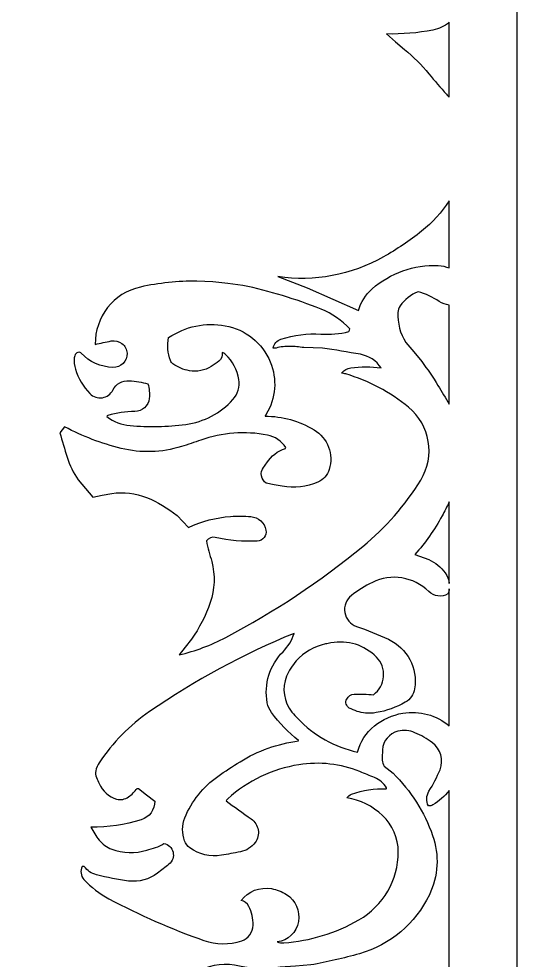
# Model space of a CAD drawing. Header units: centimetres. Extents: x -6.2 to -1.5, y -9 to 9.
# Drawn here: x -3.864 to -1.5, y -6.216 to -1.75 of the extents above; entities that cross this region are included whole.
import ezdxf

# ---------------------------------------------------------------- set-up
doc = ezdxf.new("R2010")
doc.units = ezdxf.units.CM
doc.header["$MEASUREMENT"] = 0
doc.layers.add('layer 1', color=7, linetype='Continuous')

msp = doc.modelspace()

# ---------------------------------------------------------------- linework, layer by layer
at = {"layer": 'layer 1', "color": 250, "lineweight": 30}
for points, knots in [([(-6.2284, 9.00077), (-6.2284, 9.00077), (-1.49953, 9.00077), (-1.49953, 9.00077), (-1.49953, 9.00077), (-1.49953, 9.00077), (-1.49953, -9.00021), (-1.49953, -9.00021), (-1.49953, -9.00021), (-1.49953, -9.00021), (-6.2284, -9.00021), (-6.2284, -9.00021), (-6.2284, -9.00021), (-6.2284, -9.00021), (-6.2284, 9.00077), (-6.2284, 9.00077)], [0, 0, 0, 0, 0.2, 0.2, 0.2, 0.2, 0.4, 0.4, 0.4, 0.4, 0.6, 0.6, 0.6, 0.6, 1, 1, 1, 1]), ([(-1.82193, -1.76704), (-1.82193, -1.76704), (-1.82193, -2.12238), (-1.82193, -2.12238), (-1.82193, -2.12238), (-1.8259, -2.11759), (-1.83, -2.11292), (-1.83427, -2.10836), (-1.83427, -2.10836), (-1.86353, -2.07704), (-1.89163, -2.04465), (-1.91852, -2.01126), (-1.91852, -2.01126), (-1.95273, -1.9688), (-1.99138, -1.93015), (-2.03385, -1.89595), (-2.03385, -1.89595), (-2.03385, -1.89595), (-2.07639, -1.85907), (-2.07639, -1.85907), (-2.07639, -1.85907), (-2.07639, -1.85907), (-2.11894, -1.82221), (-2.11894, -1.82221), (-2.11894, -1.82221), (-2.0452, -1.82385), (-1.97153, -1.81772), (-1.89908, -1.80393), (-1.89908, -1.80393), (-1.87039, -1.79847), (-1.84387, -1.78565), (-1.82193, -1.76704)], [0, 0, 0, 0, 0.1111111, 0.1111111, 0.1111111, 0.1111111, 0.2222222, 0.2222222, 0.2222222, 0.2222222, 0.3333333, 0.3333333, 0.3333333, 0.3333333, 0.4444444, 0.4444444, 0.4444444, 0.4444444, 0.5555556, 0.5555556, 0.5555556, 0.5555556, 0.6666667, 0.6666667, 0.6666667, 0.6666667, 0.7777778, 0.7777778, 0.7777778, 0.7777778, 1, 1, 1, 1]), ([(-1.82193, -2.61422), (-1.82193, -2.61422), (-1.82193, -2.93223), (-1.82193, -2.93223), (-1.82193, -2.93223), (-1.83835, -2.92567), (-1.85586, -2.92185), (-1.87384, -2.92105), (-1.87384, -2.92105), (-1.98886, -2.91592), (-2.10131, -2.95552), (-2.18769, -3.03163), (-2.18769, -3.03163), (-2.21875, -3.05899), (-2.24145, -3.09455), (-2.25316, -3.13426), (-2.25316, -3.13426), (-2.25316, -3.13426), (-2.49516, -3.0265), (-2.49516, -3.0265), (-2.49516, -3.0265), (-2.49516, -3.0265), (-2.56511, -3.00002), (-2.56511, -3.00002), (-2.56511, -3.00002), (-2.56511, -3.00002), (-2.63505, -2.97356), (-2.63505, -2.97356), (-2.63505, -2.97356), (-2.46227, -2.99866), (-2.28615, -2.96574), (-2.13413, -2.87987), (-2.13413, -2.87987), (-2.07062, -2.844), (-2.01006, -2.80317), (-1.953, -2.75773), (-1.953, -2.75773), (-1.90196, -2.71707), (-1.85775, -2.66863), (-1.82193, -2.61422)], [0, 0, 0, 0, 0.0909091, 0.0909091, 0.0909091, 0.0909091, 0.1818182, 0.1818182, 0.1818182, 0.1818182, 0.2727273, 0.2727273, 0.2727273, 0.2727273, 0.3636364, 0.3636364, 0.3636364, 0.3636364, 0.4545455, 0.4545455, 0.4545455, 0.4545455, 0.5454545, 0.5454545, 0.5454545, 0.5454545, 0.6363636, 0.6363636, 0.6363636, 0.6363636, 0.7272727, 0.7272727, 0.7272727, 0.7272727, 0.8181818, 0.8181818, 0.8181818, 0.8181818, 1, 1, 1, 1]), ([(-3.01886, -2.99435), (-3.01886, -2.99435), (-2.98105, -2.99624), (-2.98105, -2.99624), (-2.98105, -2.99624), (-2.98105, -2.99624), (-2.94324, -2.99813), (-2.94324, -2.99813), (-2.94324, -2.99813), (-2.94324, -2.99813), (-2.87234, -3.00664), (-2.87234, -3.00664), (-2.87234, -3.00664), (-2.87234, -3.00664), (-2.80145, -3.01515), (-2.80145, -3.01515), (-2.80145, -3.01515), (-2.67451, -3.04167), (-2.55017, -3.07945), (-2.42994, -3.12801), (-2.42994, -3.12801), (-2.37813, -3.14894), (-2.33138, -3.18073), (-2.29287, -3.22121), (-2.29287, -3.22121), (-2.29287, -3.22121), (-2.2957, -3.22784), (-2.2957, -3.22784), (-2.2957, -3.22784), (-2.2957, -3.22784), (-2.29853, -3.23445), (-2.29853, -3.23445), (-2.29853, -3.23445), (-2.34167, -3.24455), (-2.38605, -3.24838), (-2.43029, -3.24579), (-2.43029, -3.24579), (-2.49474, -3.24202), (-2.55931, -3.25028), (-2.62073, -3.27017), (-2.62073, -3.27017), (-2.63976, -3.27633), (-2.65394, -3.29233), (-2.65776, -3.31197), (-2.65776, -3.31197), (-2.65776, -3.31197), (-2.65019, -3.31197), (-2.65019, -3.31197), (-2.65019, -3.31197), (-2.65019, -3.31197), (-2.64262, -3.31197), (-2.64262, -3.31197), (-2.64262, -3.31197), (-2.62143, -3.30615), (-2.59948, -3.30352), (-2.5775, -3.30417), (-2.5775, -3.30417), (-2.55563, -3.30482), (-2.53381, -3.30679), (-2.51218, -3.31008), (-2.51218, -3.31008), (-2.51218, -3.31008), (-2.46775, -3.31102), (-2.46775, -3.31102), (-2.46775, -3.31102), (-2.46775, -3.31102), (-2.42331, -3.31197), (-2.42331, -3.31197), (-2.42331, -3.31197), (-2.36301, -3.32141), (-2.30279, -3.33139), (-2.24266, -3.34192), (-2.24266, -3.34192), (-2.20265, -3.34891), (-2.16738, -3.37234), (-2.14539, -3.4065), (-2.14539, -3.4065), (-2.19309, -3.39921), (-2.24158, -3.39909), (-2.2893, -3.40616), (-2.2893, -3.40616), (-2.30544, -3.40855), (-2.32015, -3.41673), (-2.33068, -3.42917), (-2.33068, -3.42917), (-2.33068, -3.42917), (-2.33068, -3.43013), (-2.33068, -3.43013), (-2.33068, -3.43013), (-2.33068, -3.43013), (-2.33068, -3.43108), (-2.33068, -3.43108), (-2.33068, -3.43108), (-2.32462, -3.43195), (-2.31863, -3.43325), (-2.31276, -3.43501), (-2.31276, -3.43501), (-2.204, -3.46738), (-2.10276, -3.52113), (-2.01499, -3.59305), (-2.01499, -3.59305), (-1.91185, -3.6775), (-1.88723, -3.82546), (-1.95721, -3.93892), (-1.95721, -3.93892), (-2.03081, -4.05812), (-2.12366, -4.16436), (-2.23192, -4.25328), (-2.23192, -4.25328), (-2.4334, -4.41875), (-2.65116, -4.56341), (-2.88179, -4.685), (-2.88179, -4.685), (-2.95197, -4.72199), (-3.02665, -4.74979), (-3.10394, -4.76769), (-3.10394, -4.76769), (-3.10394, -4.76769), (-3.07463, -4.73082), (-3.07463, -4.73082), (-3.07463, -4.73082), (-3.07463, -4.73082), (-3.04532, -4.69395), (-3.04532, -4.69395), (-3.04532, -4.69395), (-3.00756, -4.64044), (-2.97754, -4.5819), (-2.95614, -4.52), (-2.95614, -4.52), (-2.93437, -4.45704), (-2.93183, -4.38906), (-2.94885, -4.32466), (-2.94885, -4.32466), (-2.95313, -4.30842), (-2.95771, -4.29226), (-2.96257, -4.27618), (-2.96257, -4.27618), (-2.96744, -4.26008), (-2.97109, -4.24364), (-2.97348, -4.227), (-2.97348, -4.227), (-2.9643, -4.21348), (-2.94773, -4.20702), (-2.93182, -4.21073), (-2.93182, -4.21073), (-2.86658, -4.22595), (-2.79951, -4.23177), (-2.73263, -4.228), (-2.73263, -4.228), (-2.71998, -4.22727), (-2.70825, -4.22114), (-2.70044, -4.21117), (-2.70044, -4.21117), (-2.69262, -4.20119), (-2.68946, -4.1884), (-2.69178, -4.17594), (-2.69178, -4.17594), (-2.69831, -4.14089), (-2.72739, -4.11451), (-2.76293, -4.11149), (-2.76293, -4.11149), (-2.79486, -4.10877), (-2.82694, -4.10855), (-2.85891, -4.11083), (-2.85891, -4.11083), (-2.92808, -4.11576), (-2.99574, -4.13334), (-3.05857, -4.16271), (-3.05857, -4.16271), (-3.05857, -4.16271), (-3.08598, -4.13436), (-3.08598, -4.13436), (-3.08598, -4.13436), (-3.08598, -4.13436), (-3.11339, -4.106), (-3.11339, -4.106), (-3.11339, -4.106), (-3.15716, -4.0711), (-3.20568, -4.04262), (-3.2575, -4.02145), (-3.2575, -4.02145), (-3.31002, -3.99999), (-3.36739, -3.99327), (-3.42346, -4.00201), (-3.42346, -4.00201), (-3.42346, -4.00201), (-3.46788, -4.01053), (-3.46788, -4.01053), (-3.46788, -4.01053), (-3.46788, -4.01053), (-3.51231, -4.01903), (-3.51231, -4.01903), (-3.51231, -4.01903), (-3.51231, -4.01903), (-3.54728, -3.97838), (-3.54728, -3.97838), (-3.54728, -3.97838), (-3.54728, -3.97838), (-3.58226, -3.93773), (-3.58226, -3.93773), (-3.58226, -3.93773), (-3.60525, -3.90466), (-3.62295, -3.86822), (-3.63474, -3.8297), (-3.63474, -3.8297), (-3.64645, -3.79141), (-3.65795, -3.75307), (-3.66922, -3.71465), (-3.66922, -3.71465), (-3.66922, -3.71465), (-3.64655, -3.68629), (-3.64655, -3.68629), (-3.64655, -3.68629), (-3.5618, -3.731), (-3.47195, -3.7652), (-3.37892, -3.78815), (-3.37892, -3.78815), (-3.28449, -3.81144), (-3.18556, -3.8085), (-3.09269, -3.77961), (-3.09269, -3.77961), (-3.06163, -3.76994), (-3.03076, -3.75968), (-3.00009, -3.74884), (-3.00009, -3.74884), (-2.89899, -3.71306), (-2.79013, -3.70484), (-2.68479, -3.72502), (-2.68479, -3.72502), (-2.64864, -3.73193), (-2.61695, -3.75352), (-2.59725, -3.78461), (-2.59725, -3.78461), (-2.59725, -3.78461), (-2.5982, -3.78649), (-2.5982, -3.78649), (-2.5982, -3.78649), (-2.5982, -3.78649), (-2.59915, -3.78839), (-2.59915, -3.78839), (-2.59915, -3.78839), (-2.63588, -3.80017), (-2.66727, -3.82446), (-2.68787, -3.85708), (-2.68787, -3.85708), (-2.69249, -3.86438), (-2.69747, -3.87144), (-2.70281, -3.87823), (-2.70281, -3.87823), (-2.71174, -3.8896), (-2.71542, -3.90421), (-2.71295, -3.91845), (-2.71295, -3.91845), (-2.71048, -3.93269), (-2.70214, -3.94518), (-2.68989, -3.95286), (-2.68989, -3.95286), (-2.68989, -3.95286), (-2.65208, -3.96042), (-2.65208, -3.96042), (-2.65208, -3.96042), (-2.65208, -3.96042), (-2.61426, -3.96799), (-2.61426, -3.96799), (-2.61426, -3.96799), (-2.55723, -3.97837), (-2.49843, -3.97157), (-2.44526, -3.94849), (-2.44526, -3.94849), (-2.41932, -3.9372), (-2.3996, -3.91519), (-2.39126, -3.88816), (-2.39126, -3.88816), (-2.36914, -3.81642), (-2.39863, -3.7389), (-2.46291, -3.70011), (-2.46291, -3.70011), (-2.53312, -3.65771), (-2.61355, -3.63528), (-2.69556, -3.63525), (-2.69556, -3.63525), (-2.69556, -3.63525), (-2.69556, -3.63431), (-2.69556, -3.63431), (-2.69556, -3.63431), (-2.69556, -3.63431), (-2.69556, -3.63336), (-2.69556, -3.63336), (-2.69556, -3.63336), (-2.69556, -3.63336), (-2.69178, -3.62958), (-2.69178, -3.62958), (-2.69178, -3.62958), (-2.69135, -3.62853), (-2.69083, -3.62751), (-2.69024, -3.62655), (-2.69024, -3.62655), (-2.64443, -3.55156), (-2.63725, -3.45927), (-2.67099, -3.37814), (-2.67099, -3.37814), (-2.70839, -3.28818), (-2.78881, -3.22339), (-2.88468, -3.20608), (-2.88468, -3.20608), (-2.97815, -3.18919), (-3.07446, -3.20952), (-3.1531, -3.26281), (-3.1531, -3.26281), (-3.1606, -3.29914), (-3.15765, -3.33685), (-3.1446, -3.37159), (-3.1446, -3.37159), (-3.14224, -3.37789), (-3.13804, -3.38335), (-3.13255, -3.38726), (-3.13255, -3.38726), (-3.10937, -3.40375), (-3.0828, -3.41485), (-3.05479, -3.41972), (-3.05479, -3.41972), (-3.01892, -3.42597), (-2.98203, -3.41887), (-2.95106, -3.39974), (-2.95106, -3.39974), (-2.93849, -3.39198), (-2.92638, -3.38352), (-2.91476, -3.3744), (-2.91476, -3.3744), (-2.9022, -3.36453), (-2.89636, -3.34838), (-2.89975, -3.33276), (-2.89975, -3.33276), (-2.89351, -3.33469), (-2.8878, -3.33804), (-2.88309, -3.34257), (-2.88309, -3.34257), (-2.8499, -3.37448), (-2.82787, -3.41626), (-2.82025, -3.46168), (-2.82025, -3.46168), (-2.81448, -3.496), (-2.82478, -3.5311), (-2.84814, -3.55689), (-2.84814, -3.55689), (-2.90648, -3.62131), (-2.9859, -3.66287), (-3.07207, -3.67416), (-3.07207, -3.67416), (-3.15971, -3.68562), (-3.24836, -3.68765), (-3.33643, -3.6802), (-3.33643, -3.6802), (-3.3764, -3.67683), (-3.41453, -3.66186), (-3.44614, -3.63714), (-3.44614, -3.63714), (-3.44614, -3.63714), (-3.44424, -3.63431), (-3.44424, -3.63431), (-3.44424, -3.63431), (-3.44424, -3.63431), (-3.44236, -3.63147), (-3.44236, -3.63147), (-3.44236, -3.63147), (-3.40038, -3.61998), (-3.35711, -3.61391), (-3.3136, -3.61339), (-3.3136, -3.61339), (-3.27833, -3.61295), (-3.24899, -3.5862), (-3.24538, -3.5511), (-3.24538, -3.5511), (-3.24299, -3.52793), (-3.24503, -3.50453), (-3.2514, -3.48213), (-3.2514, -3.48213), (-3.28034, -3.47443), (-3.30992, -3.46943), (-3.33977, -3.46717), (-3.33977, -3.46717), (-3.37232, -3.46473), (-3.40312, -3.48209), (-3.41781, -3.51124), (-3.41781, -3.51124), (-3.42759, -3.53068), (-3.44612, -3.54423), (-3.46761, -3.54764), (-3.46761, -3.54764), (-3.48911, -3.55106), (-3.51104, -3.5438), (-3.52637, -3.52835), (-3.52637, -3.52835), (-3.55852, -3.49584), (-3.58226, -3.45594), (-3.59549, -3.41217), (-3.59549, -3.41217), (-3.60072, -3.39489), (-3.60252, -3.37674), (-3.60077, -3.35877), (-3.60077, -3.35877), (-3.60003, -3.35161), (-3.59737, -3.34478), (-3.59307, -3.33901), (-3.59307, -3.33901), (-3.58841, -3.33274), (-3.5802, -3.33021), (-3.57281, -3.33276), (-3.57281, -3.33276), (-3.5712, -3.33368), (-3.56974, -3.33482), (-3.56846, -3.33617), (-3.56846, -3.33617), (-3.52895, -3.3779), (-3.47464, -3.40239), (-3.4172, -3.40436), (-3.4172, -3.40436), (-3.39921, -3.40496), (-3.38177, -3.39802), (-3.36912, -3.3852), (-3.36912, -3.3852), (-3.35647, -3.37238), (-3.34975, -3.35496), (-3.35058, -3.33697), (-3.35058, -3.33697), (-3.35143, -3.31876), (-3.36019, -3.30182), (-3.37458, -3.29062), (-3.37458, -3.29062), (-3.38896, -3.27941), (-3.40741, -3.27503), (-3.42527, -3.27866), (-3.42527, -3.27866), (-3.45057, -3.28376), (-3.47581, -3.2892), (-3.50097, -3.29495), (-3.50097, -3.29495), (-3.50393, -3.16483), (-3.41413, -3.05078), (-3.287, -3.02286), (-3.287, -3.02286), (-3.19894, -3.00357), (-3.10901, -2.99401), (-3.01886, -2.99435)], [0, 0, 0, 0, 0.0089286, 0.0089286, 0.0089286, 0.0089286, 0.0178571, 0.0178571, 0.0178571, 0.0178571, 0.0267857, 0.0267857, 0.0267857, 0.0267857, 0.0357143, 0.0357143, 0.0357143, 0.0357143, 0.0446429, 0.0446429, 0.0446429, 0.0446429, 0.0535714, 0.0535714, 0.0535714, 0.0535714, 0.0625, 0.0625, 0.0625, 0.0625, 0.0714286, 0.0714286, 0.0714286, 0.0714286, 0.0803571, 0.0803571, 0.0803571, 0.0803571, 0.0892857, 0.0892857, 0.0892857, 0.0892857, 0.0982143, 0.0982143, 0.0982143, 0.0982143, 0.1071429, 0.1071429, 0.1071429, 0.1071429, 0.1160714, 0.1160714, 0.1160714, 0.1160714, 0.125, 0.125, 0.125, 0.125, 0.1339286, 0.1339286, 0.1339286, 0.1339286, 0.1428571, 0.1428571, 0.1428571, 0.1428571, 0.1517857, 0.1517857, 0.1517857, 0.1517857, 0.1607143, 0.1607143, 0.1607143, 0.1607143, 0.1696429, 0.1696429, 0.1696429, 0.1696429, 0.1785714, 0.1785714, 0.1785714, 0.1785714, 0.1875, 0.1875, 0.1875, 0.1875, 0.1964286, 0.1964286, 0.1964286, 0.1964286, 0.2053571, 0.2053571, 0.2053571, 0.2053571, 0.2142857, 0.2142857, 0.2142857, 0.2142857, 0.2232143, 0.2232143, 0.2232143, 0.2232143, 0.2321429, 0.2321429, 0.2321429, 0.2321429, 0.2410714, 0.2410714, 0.2410714, 0.2410714, 0.25, 0.25, 0.25, 0.25, 0.2589286, 0.2589286, 0.2589286, 0.2589286, 0.2678571, 0.2678571, 0.2678571, 0.2678571, 0.2767857, 0.2767857, 0.2767857, 0.2767857, 0.2857143, 0.2857143, 0.2857143, 0.2857143, 0.2946429, 0.2946429, 0.2946429, 0.2946429, 0.3035714, 0.3035714, 0.3035714, 0.3035714, 0.3125, 0.3125, 0.3125, 0.3125, 0.3214286, 0.3214286, 0.3214286, 0.3214286, 0.3303571, 0.3303571, 0.3303571, 0.3303571, 0.3392857, 0.3392857, 0.3392857, 0.3392857, 0.3482143, 0.3482143, 0.3482143, 0.3482143, 0.3571429, 0.3571429, 0.3571429, 0.3571429, 0.3660714, 0.3660714, 0.3660714, 0.3660714, 0.375, 0.375, 0.375, 0.375, 0.3839286, 0.3839286, 0.3839286, 0.3839286, 0.3928571, 0.3928571, 0.3928571, 0.3928571, 0.4017857, 0.4017857, 0.4017857, 0.4017857, 0.4107143, 0.4107143, 0.4107143, 0.4107143, 0.4196429, 0.4196429, 0.4196429, 0.4196429, 0.4285714, 0.4285714, 0.4285714, 0.4285714, 0.4375, 0.4375, 0.4375, 0.4375, 0.4464286, 0.4464286, 0.4464286, 0.4464286, 0.4553571, 0.4553571, 0.4553571, 0.4553571, 0.4642857, 0.4642857, 0.4642857, 0.4642857, 0.4732143, 0.4732143, 0.4732143, 0.4732143, 0.4821429, 0.4821429, 0.4821429, 0.4821429, 0.4910714, 0.4910714, 0.4910714, 0.4910714, 0.5, 0.5, 0.5, 0.5, 0.5089286, 0.5089286, 0.5089286, 0.5089286, 0.5178571, 0.5178571, 0.5178571, 0.5178571, 0.5267857, 0.5267857, 0.5267857, 0.5267857, 0.5357143, 0.5357143, 0.5357143, 0.5357143, 0.5446429, 0.5446429, 0.5446429, 0.5446429, 0.5535714, 0.5535714, 0.5535714, 0.5535714, 0.5625, 0.5625, 0.5625, 0.5625, 0.5714286, 0.5714286, 0.5714286, 0.5714286, 0.5803571, 0.5803571, 0.5803571, 0.5803571, 0.5892857, 0.5892857, 0.5892857, 0.5892857, 0.5982143, 0.5982143, 0.5982143, 0.5982143, 0.6071429, 0.6071429, 0.6071429, 0.6071429, 0.6160714, 0.6160714, 0.6160714, 0.6160714, 0.625, 0.625, 0.625, 0.625, 0.6339286, 0.6339286, 0.6339286, 0.6339286, 0.6428571, 0.6428571, 0.6428571, 0.6428571, 0.6517857, 0.6517857, 0.6517857, 0.6517857, 0.6607143, 0.6607143, 0.6607143, 0.6607143, 0.6696429, 0.6696429, 0.6696429, 0.6696429, 0.6785714, 0.6785714, 0.6785714, 0.6785714, 0.6875, 0.6875, 0.6875, 0.6875, 0.6964286, 0.6964286, 0.6964286, 0.6964286, 0.7053571, 0.7053571, 0.7053571, 0.7053571, 0.7142857, 0.7142857, 0.7142857, 0.7142857, 0.7232143, 0.7232143, 0.7232143, 0.7232143, 0.7321429, 0.7321429, 0.7321429, 0.7321429, 0.7410714, 0.7410714, 0.7410714, 0.7410714, 0.75, 0.75, 0.75, 0.75, 0.7589286, 0.7589286, 0.7589286, 0.7589286, 0.7678571, 0.7678571, 0.7678571, 0.7678571, 0.7767857, 0.7767857, 0.7767857, 0.7767857, 0.7857143, 0.7857143, 0.7857143, 0.7857143, 0.7946429, 0.7946429, 0.7946429, 0.7946429, 0.8035714, 0.8035714, 0.8035714, 0.8035714, 0.8125, 0.8125, 0.8125, 0.8125, 0.8214286, 0.8214286, 0.8214286, 0.8214286, 0.8303571, 0.8303571, 0.8303571, 0.8303571, 0.8392857, 0.8392857, 0.8392857, 0.8392857, 0.8482143, 0.8482143, 0.8482143, 0.8482143, 0.8571429, 0.8571429, 0.8571429, 0.8571429, 0.8660714, 0.8660714, 0.8660714, 0.8660714, 0.875, 0.875, 0.875, 0.875, 0.8839286, 0.8839286, 0.8839286, 0.8839286, 0.8928571, 0.8928571, 0.8928571, 0.8928571, 0.9017857, 0.9017857, 0.9017857, 0.9017857, 0.9107143, 0.9107143, 0.9107143, 0.9107143, 0.9196429, 0.9196429, 0.9196429, 0.9196429, 0.9285714, 0.9285714, 0.9285714, 0.9285714, 0.9375, 0.9375, 0.9375, 0.9375, 0.9464286, 0.9464286, 0.9464286, 0.9464286, 0.9553571, 0.9553571, 0.9553571, 0.9553571, 0.9642857, 0.9642857, 0.9642857, 0.9642857, 0.9732143, 0.9732143, 0.9732143, 0.9732143, 0.9821429, 0.9821429, 0.9821429, 0.9821429, 1, 1, 1, 1]), ([(-1.82193, -3.10852), (-1.82193, -3.10852), (-1.82193, -3.57847), (-1.82193, -3.57847), (-1.82193, -3.57847), (-1.83963, -3.54869), (-1.85749, -3.51903), (-1.87553, -3.48946), (-1.87553, -3.48946), (-1.8993, -3.45046), (-1.92501, -3.41268), (-1.95256, -3.37624), (-1.95256, -3.37624), (-1.95256, -3.37624), (-1.99038, -3.33087), (-1.99038, -3.33087), (-1.99038, -3.33087), (-1.99038, -3.33087), (-2.02818, -3.2855), (-2.02818, -3.2855), (-2.02818, -3.2855), (-2.05483, -3.24302), (-2.06787, -3.19338), (-2.06554, -3.1433), (-2.06554, -3.1433), (-2.06502, -3.13218), (-2.06133, -3.12145), (-2.0549, -3.11236), (-2.0549, -3.11236), (-2.03357, -3.08224), (-2.00391, -3.05896), (-1.96957, -3.04539), (-1.96957, -3.04539), (-1.93394, -3.05531), (-1.90007, -3.07073), (-1.8692, -3.0911), (-1.8692, -3.0911), (-1.85486, -3.10055), (-1.83868, -3.10643), (-1.82193, -3.10852)], [0, 0, 0, 0, 0.0909091, 0.0909091, 0.0909091, 0.0909091, 0.1818182, 0.1818182, 0.1818182, 0.1818182, 0.2727273, 0.2727273, 0.2727273, 0.2727273, 0.3636364, 0.3636364, 0.3636364, 0.3636364, 0.4545455, 0.4545455, 0.4545455, 0.4545455, 0.5454545, 0.5454545, 0.5454545, 0.5454545, 0.6363636, 0.6363636, 0.6363636, 0.6363636, 0.7272727, 0.7272727, 0.7272727, 0.7272727, 0.8181818, 0.8181818, 0.8181818, 0.8181818, 1, 1, 1, 1]), ([(-1.82193, -4.04129), (-1.82193, -4.04129), (-1.82193, -4.42861), (-1.82193, -4.42861), (-1.82193, -4.42861), (-1.82401, -4.41106), (-1.83044, -4.39404), (-1.84098, -4.37919), (-1.84098, -4.37919), (-1.86065, -4.35147), (-1.88743, -4.32959), (-1.91852, -4.31584), (-1.91852, -4.31584), (-1.91852, -4.31584), (-1.98469, -4.29127), (-1.98469, -4.29127), (-1.98469, -4.29127), (-1.93475, -4.23571), (-1.89153, -4.17447), (-1.85592, -4.1088), (-1.85592, -4.1088), (-1.84391, -4.08663), (-1.83258, -4.06411), (-1.82193, -4.04129)], [0, 0, 0, 0, 0.1428571, 0.1428571, 0.1428571, 0.1428571, 0.2857143, 0.2857143, 0.2857143, 0.2857143, 0.4285714, 0.4285714, 0.4285714, 0.4285714, 0.5714286, 0.5714286, 0.5714286, 0.5714286, 0.7142857, 0.7142857, 0.7142857, 0.7142857, 1, 1, 1, 1]), ([(-1.82193, -4.45399), (-1.82193, -4.45399), (-1.82193, -5.10405), (-1.82193, -5.10405), (-1.82193, -5.10405), (-1.88208, -5.05349), (-1.96228, -5.03074), (-2.042, -5.04436), (-2.042, -5.04436), (-2.09135, -5.05278), (-2.13773, -5.07357), (-2.17685, -5.1048), (-2.17685, -5.1048), (-2.21638, -5.13637), (-2.24449, -5.17996), (-2.25695, -5.22898), (-2.25695, -5.22898), (-2.36565, -5.20549), (-2.46451, -5.14983), (-2.54087, -5.06981), (-2.54087, -5.06981), (-2.55024, -5.05999), (-2.55926, -5.04982), (-2.56793, -5.03927), (-2.56793, -5.03927), (-2.60717, -4.99158), (-2.61696, -4.9261), (-2.59347, -4.86899), (-2.59347, -4.86899), (-2.58233, -4.84191), (-2.56681, -4.81735), (-2.54782, -4.79609), (-2.54782, -4.79609), (-2.51177, -4.75572), (-2.46326, -4.72726), (-2.40884, -4.71602), (-2.40884, -4.71602), (-2.40023, -4.71424), (-2.39159, -4.71253), (-2.38294, -4.71091), (-2.38294, -4.71091), (-2.30446, -4.69609), (-2.2237, -4.72124), (-2.16743, -4.7779), (-2.16743, -4.7779), (-2.14316, -4.80232), (-2.13072, -4.83609), (-2.13336, -4.87041), (-2.13336, -4.87041), (-2.13599, -4.90473), (-2.1536, -4.93633), (-2.18132, -4.95674), (-2.18132, -4.95674), (-2.21165, -4.95446), (-2.24207, -4.95366), (-2.27249, -4.95435), (-2.27249, -4.95435), (-2.28778, -4.95471), (-2.30154, -4.96368), (-2.308, -4.97754), (-2.308, -4.97754), (-2.31201, -4.98476), (-2.31299, -4.99327), (-2.3107, -5.00122), (-2.3107, -5.00122), (-2.30842, -5.00915), (-2.3031, -5.01582), (-2.29587, -5.01981), (-2.29587, -5.01981), (-2.27219, -5.03285), (-2.24612, -5.04094), (-2.21923, -5.0436), (-2.21923, -5.0436), (-2.20218, -5.04529), (-2.18498, -5.04469), (-2.16809, -5.04182), (-2.16809, -5.04182), (-2.1196, -5.03358), (-2.07298, -5.0168), (-2.03036, -4.99225), (-2.03036, -4.99225), (-2.00682, -4.97867), (-1.99059, -4.9553), (-1.98612, -4.92848), (-1.98612, -4.92848), (-1.96994, -4.83117), (-2.02069, -4.73511), (-2.11028, -4.6938), (-2.11028, -4.6938), (-2.15978, -4.67094), (-2.21033, -4.6505), (-2.26179, -4.63251), (-2.26179, -4.63251), (-2.29102, -4.62236), (-2.31237, -4.59707), (-2.31746, -4.56657), (-2.31746, -4.56657), (-2.32255, -4.53606), (-2.3103, -4.50498), (-2.28597, -4.48589), (-2.28597, -4.48589), (-2.25511, -4.46179), (-2.22184, -4.44094), (-2.1867, -4.42365), (-2.1867, -4.42365), (-2.09741, -4.37973), (-1.99, -4.39723), (-1.91917, -4.4671), (-1.91917, -4.4671), (-1.89477, -4.49116), (-1.85729, -4.49583), (-1.82777, -4.47844), (-1.82777, -4.47844), (-1.82483, -4.47046), (-1.82291, -4.46225), (-1.82193, -4.45399)], [0, 0, 0, 0, 0.0333333, 0.0333333, 0.0333333, 0.0333333, 0.0666667, 0.0666667, 0.0666667, 0.0666667, 0.1, 0.1, 0.1, 0.1, 0.1333333, 0.1333333, 0.1333333, 0.1333333, 0.1666667, 0.1666667, 0.1666667, 0.1666667, 0.2, 0.2, 0.2, 0.2, 0.2333333, 0.2333333, 0.2333333, 0.2333333, 0.2666667, 0.2666667, 0.2666667, 0.2666667, 0.3, 0.3, 0.3, 0.3, 0.3333333, 0.3333333, 0.3333333, 0.3333333, 0.3666667, 0.3666667, 0.3666667, 0.3666667, 0.4, 0.4, 0.4, 0.4, 0.4333333, 0.4333333, 0.4333333, 0.4333333, 0.4666667, 0.4666667, 0.4666667, 0.4666667, 0.5, 0.5, 0.5, 0.5, 0.5333333, 0.5333333, 0.5333333, 0.5333333, 0.5666667, 0.5666667, 0.5666667, 0.5666667, 0.6, 0.6, 0.6, 0.6, 0.6333333, 0.6333333, 0.6333333, 0.6333333, 0.6666667, 0.6666667, 0.6666667, 0.6666667, 0.7, 0.7, 0.7, 0.7, 0.7333333, 0.7333333, 0.7333333, 0.7333333, 0.7666667, 0.7666667, 0.7666667, 0.7666667, 0.8, 0.8, 0.8, 0.8, 0.8333333, 0.8333333, 0.8333333, 0.8333333, 0.8666667, 0.8666667, 0.8666667, 0.8666667, 0.9, 0.9, 0.9, 0.9, 0.9333333, 0.9333333, 0.9333333, 0.9333333, 1, 1, 1, 1]), ([(-2.55756, -4.66559), (-2.5679, -4.69838), (-2.58596, -4.72822), (-2.61022, -4.75258), (-2.61022, -4.75258), (-2.67349, -4.81612), (-2.70155, -4.90657), (-2.68528, -4.99475), (-2.68528, -4.99475), (-2.68217, -5.01162), (-2.67523, -5.02755), (-2.66499, -5.04132), (-2.66499, -5.04132), (-2.62812, -5.09092), (-2.58503, -5.13556), (-2.53676, -5.17416), (-2.53676, -5.17416), (-2.53676, -5.17416), (-2.53676, -5.1751), (-2.53676, -5.1751), (-2.53676, -5.1751), (-2.53676, -5.1751), (-2.53676, -5.17604), (-2.53676, -5.17604), (-2.53676, -5.17604), (-2.63531, -5.18862), (-2.72994, -5.22229), (-2.81428, -5.2748), (-2.81428, -5.2748), (-2.85005, -5.29707), (-2.88522, -5.32028), (-2.91976, -5.34441), (-2.91976, -5.34441), (-2.98976, -5.39331), (-3.04403, -5.46145), (-3.07603, -5.54063), (-3.07603, -5.54063), (-3.09025, -5.57582), (-3.09076, -5.61504), (-3.07746, -5.65058), (-3.07746, -5.65058), (-3.07254, -5.66375), (-3.06384, -5.67518), (-3.05245, -5.68344), (-3.05245, -5.68344), (-3.00932, -5.71474), (-2.95543, -5.72734), (-2.90289, -5.71837), (-2.90289, -5.71837), (-2.87281, -5.71324), (-2.84277, -5.7078), (-2.81279, -5.70208), (-2.81279, -5.70208), (-2.78478, -5.69672), (-2.75982, -5.68104), (-2.74283, -5.65813), (-2.74283, -5.65813), (-2.73008, -5.6409), (-2.72484, -5.61922), (-2.72833, -5.59806), (-2.72833, -5.59806), (-2.73183, -5.5769), (-2.74367, -5.55813), (-2.76129, -5.5459), (-2.76129, -5.5459), (-2.80167, -5.51789), (-2.84154, -5.48912), (-2.88085, -5.45963), (-2.88085, -5.45963), (-2.87822, -5.45626), (-2.87529, -5.45312), (-2.87212, -5.45025), (-2.87212, -5.45025), (-2.77778, -5.36513), (-2.66076, -5.3091), (-2.53531, -5.28896), (-2.53531, -5.28896), (-2.43758, -5.27327), (-2.33738, -5.28457), (-2.2456, -5.32162), (-2.2456, -5.32162), (-2.22234, -5.33102), (-2.19908, -5.34043), (-2.17584, -5.34987), (-2.17584, -5.34987), (-2.15196, -5.35957), (-2.13196, -5.3769), (-2.11894, -5.39914), (-2.11894, -5.39914), (-2.11894, -5.39914), (-2.11987, -5.40102), (-2.11987, -5.40102), (-2.11987, -5.40102), (-2.11987, -5.40102), (-2.12082, -5.40291), (-2.12082, -5.40291), (-2.12082, -5.40291), (-2.17671, -5.40081), (-2.23246, -5.40965), (-2.28495, -5.42894), (-2.28495, -5.42894), (-2.2942, -5.43234), (-2.30222, -5.43841), (-2.308, -5.44639), (-2.308, -5.44639), (-2.24437, -5.45608), (-2.18519, -5.48495), (-2.13837, -5.52911), (-2.13837, -5.52911), (-2.09067, -5.57411), (-2.06366, -5.63685), (-2.06371, -5.70243), (-2.06371, -5.70243), (-2.0638, -5.83555), (-2.13511, -5.95857), (-2.25051, -6.02493), (-2.25051, -6.02493), (-2.35958, -6.08763), (-2.48148, -6.12483), (-2.60697, -6.13372), (-2.60697, -6.13372), (-2.61782, -6.1345), (-2.62871, -6.13284), (-2.63884, -6.12888), (-2.63884, -6.12888), (-2.58706, -6.12352), (-2.54534, -6.08415), (-2.53707, -6.03275), (-2.53707, -6.03275), (-2.52899, -5.98261), (-2.55118, -5.93245), (-2.59374, -5.90474), (-2.59374, -5.90474), (-2.61562, -5.8905), (-2.64018, -5.8809), (-2.66591, -5.87655), (-2.66591, -5.87655), (-2.72025, -5.86735), (-2.7752, -5.88873), (-2.809, -5.93227), (-2.809, -5.93227), (-2.79351, -5.93632), (-2.78046, -5.94675), (-2.77308, -5.96094), (-2.77308, -5.96094), (-2.75879, -5.98845), (-2.75167, -6.01911), (-2.75238, -6.0501), (-2.75238, -6.0501), (-2.75313, -6.08361), (-2.77483, -6.1131), (-2.80659, -6.12382), (-2.80659, -6.12382), (-2.86484, -6.1435), (-2.92804, -6.14302), (-2.98599, -6.12251), (-2.98599, -6.12251), (-3.14084, -6.06769), (-3.2915, -6.00156), (-3.43669, -5.9247), (-3.43669, -5.9247), (-3.4812, -5.90113), (-3.52131, -5.87003), (-3.55523, -5.83279), (-3.55523, -5.83279), (-3.57045, -5.81609), (-3.57369, -5.79168), (-3.56335, -5.77158), (-3.56335, -5.77158), (-3.56335, -5.77158), (-3.55863, -5.77158), (-3.55863, -5.77158), (-3.55863, -5.77158), (-3.55863, -5.77158), (-3.5539, -5.77158), (-3.5539, -5.77158), (-3.5539, -5.77158), (-3.53942, -5.79111), (-3.51872, -5.80511), (-3.49518, -5.81123), (-3.49518, -5.81123), (-3.44509, -5.8243), (-3.3942, -5.83409), (-3.34283, -5.84056), (-3.34283, -5.84056), (-3.29411, -5.84669), (-3.24496, -5.8334), (-3.20599, -5.80352), (-3.20599, -5.80352), (-3.18769, -5.78949), (-3.16955, -5.77524), (-3.15158, -5.76076), (-3.15158, -5.76076), (-3.13463, -5.74702), (-3.12715, -5.72471), (-3.1324, -5.70351), (-3.1324, -5.70351), (-3.13765, -5.68233), (-3.15437, -5.66615), (-3.17578, -5.66192), (-3.17578, -5.66192), (-3.18748, -5.67092), (-3.20078, -5.67762), (-3.21498, -5.68167), (-3.21498, -5.68167), (-3.22904, -5.68568), (-3.24307, -5.68981), (-3.25708, -5.69406), (-3.25708, -5.69406), (-3.31148, -5.71056), (-3.36982, -5.70882), (-3.42316, -5.68914), (-3.42316, -5.68914), (-3.44649, -5.68053), (-3.46708, -5.66576), (-3.48271, -5.64642), (-3.48271, -5.64642), (-3.49811, -5.62736), (-3.51123, -5.60653), (-3.52177, -5.5844), (-3.52177, -5.5844), (-3.44103, -5.5859), (-3.3606, -5.5743), (-3.28357, -5.55005), (-3.28357, -5.55005), (-3.24498, -5.53789), (-3.21888, -5.50198), (-3.21927, -5.46151), (-3.21927, -5.46151), (-3.21927, -5.46151), (-3.25802, -5.43127), (-3.25802, -5.43127), (-3.25802, -5.43127), (-3.25802, -5.43127), (-3.29678, -5.40102), (-3.29678, -5.40102), (-3.29678, -5.40102), (-3.29678, -5.40102), (-3.29961, -5.40102), (-3.29961, -5.40102), (-3.29961, -5.40102), (-3.29961, -5.40102), (-3.30246, -5.40102), (-3.30246, -5.40102), (-3.30246, -5.40102), (-3.31399, -5.41653), (-3.32785, -5.43019), (-3.34352, -5.4415), (-3.34352, -5.4415), (-3.35992, -5.45336), (-3.38087, -5.45702), (-3.40033, -5.45144), (-3.40033, -5.45144), (-3.43729, -5.44083), (-3.46739, -5.41389), (-3.48206, -5.37834), (-3.48206, -5.37834), (-3.4861, -5.36854), (-3.49051, -5.35889), (-3.49527, -5.34941), (-3.49527, -5.34941), (-3.50016, -5.33965), (-3.50151, -5.32849), (-3.49908, -5.31783), (-3.49908, -5.31783), (-3.49593, -5.30412), (-3.49032, -5.29108), (-3.48253, -5.27936), (-3.48253, -5.27936), (-3.41913, -5.18397), (-3.33805, -5.10156), (-3.24372, -5.03659), (-3.24372, -5.03659), (-3.02898, -4.88868), (-2.7989, -4.76429), (-2.55756, -4.66559)], [0, 0, 0, 0, 0.0142857, 0.0142857, 0.0142857, 0.0142857, 0.0285714, 0.0285714, 0.0285714, 0.0285714, 0.0428571, 0.0428571, 0.0428571, 0.0428571, 0.0571429, 0.0571429, 0.0571429, 0.0571429, 0.0714286, 0.0714286, 0.0714286, 0.0714286, 0.0857143, 0.0857143, 0.0857143, 0.0857143, 0.1, 0.1, 0.1, 0.1, 0.1142857, 0.1142857, 0.1142857, 0.1142857, 0.1285714, 0.1285714, 0.1285714, 0.1285714, 0.1428571, 0.1428571, 0.1428571, 0.1428571, 0.1571429, 0.1571429, 0.1571429, 0.1571429, 0.1714286, 0.1714286, 0.1714286, 0.1714286, 0.1857143, 0.1857143, 0.1857143, 0.1857143, 0.2, 0.2, 0.2, 0.2, 0.2142857, 0.2142857, 0.2142857, 0.2142857, 0.2285714, 0.2285714, 0.2285714, 0.2285714, 0.2428571, 0.2428571, 0.2428571, 0.2428571, 0.2571429, 0.2571429, 0.2571429, 0.2571429, 0.2714286, 0.2714286, 0.2714286, 0.2714286, 0.2857143, 0.2857143, 0.2857143, 0.2857143, 0.3, 0.3, 0.3, 0.3, 0.3142857, 0.3142857, 0.3142857, 0.3142857, 0.3285714, 0.3285714, 0.3285714, 0.3285714, 0.3428571, 0.3428571, 0.3428571, 0.3428571, 0.3571429, 0.3571429, 0.3571429, 0.3571429, 0.3714286, 0.3714286, 0.3714286, 0.3714286, 0.3857143, 0.3857143, 0.3857143, 0.3857143, 0.4, 0.4, 0.4, 0.4, 0.4142857, 0.4142857, 0.4142857, 0.4142857, 0.4285714, 0.4285714, 0.4285714, 0.4285714, 0.4428571, 0.4428571, 0.4428571, 0.4428571, 0.4571429, 0.4571429, 0.4571429, 0.4571429, 0.4714286, 0.4714286, 0.4714286, 0.4714286, 0.4857143, 0.4857143, 0.4857143, 0.4857143, 0.5, 0.5, 0.5, 0.5, 0.5142857, 0.5142857, 0.5142857, 0.5142857, 0.5285714, 0.5285714, 0.5285714, 0.5285714, 0.5428571, 0.5428571, 0.5428571, 0.5428571, 0.5571429, 0.5571429, 0.5571429, 0.5571429, 0.5714286, 0.5714286, 0.5714286, 0.5714286, 0.5857143, 0.5857143, 0.5857143, 0.5857143, 0.6, 0.6, 0.6, 0.6, 0.6142857, 0.6142857, 0.6142857, 0.6142857, 0.6285714, 0.6285714, 0.6285714, 0.6285714, 0.6428571, 0.6428571, 0.6428571, 0.6428571, 0.6571429, 0.6571429, 0.6571429, 0.6571429, 0.6714286, 0.6714286, 0.6714286, 0.6714286, 0.6857143, 0.6857143, 0.6857143, 0.6857143, 0.7, 0.7, 0.7, 0.7, 0.7142857, 0.7142857, 0.7142857, 0.7142857, 0.7285714, 0.7285714, 0.7285714, 0.7285714, 0.7428571, 0.7428571, 0.7428571, 0.7428571, 0.7571429, 0.7571429, 0.7571429, 0.7571429, 0.7714286, 0.7714286, 0.7714286, 0.7714286, 0.7857143, 0.7857143, 0.7857143, 0.7857143, 0.8, 0.8, 0.8, 0.8, 0.8142857, 0.8142857, 0.8142857, 0.8142857, 0.8285714, 0.8285714, 0.8285714, 0.8285714, 0.8428571, 0.8428571, 0.8428571, 0.8428571, 0.8571429, 0.8571429, 0.8571429, 0.8571429, 0.8714286, 0.8714286, 0.8714286, 0.8714286, 0.8857143, 0.8857143, 0.8857143, 0.8857143, 0.9, 0.9, 0.9, 0.9, 0.9142857, 0.9142857, 0.9142857, 0.9142857, 0.9285714, 0.9285714, 0.9285714, 0.9285714, 0.9428571, 0.9428571, 0.9428571, 0.9428571, 0.9571429, 0.9571429, 0.9571429, 0.9571429, 0.9714286, 0.9714286, 0.9714286, 0.9714286, 1, 1, 1, 1]), ([(-1.82193, -5.41122), (-1.82193, -5.41122), (-1.82193, -6.38078), (-1.82193, -6.38078), (-1.82193, -6.38078), (-1.83898, -6.35978), (-1.8611, -6.34334), (-1.88639, -6.33306), (-1.88639, -6.33306), (-1.92424, -6.31772), (-1.96668, -6.31831), (-2.00407, -6.33472), (-2.00407, -6.33472), (-2.04148, -6.35113), (-2.07058, -6.38177), (-2.08491, -6.42002), (-2.08491, -6.42002), (-2.09553, -6.44919), (-2.0962, -6.48102), (-2.0868, -6.5106), (-2.0868, -6.5106), (-2.08523, -6.51554), (-2.08265, -6.52011), (-2.07922, -6.52401), (-2.07922, -6.52401), (-2.0298, -6.51377), (-1.97832, -6.52122), (-1.93381, -6.54505), (-1.93381, -6.54505), (-1.91279, -6.5563), (-1.90185, -6.58023), (-1.90708, -6.6035), (-1.90708, -6.6035), (-1.91904, -6.65667), (-1.956, -6.70083), (-2.00623, -6.72202), (-2.00623, -6.72202), (-2.10248, -6.76259), (-2.20998, -6.76809), (-2.30989, -6.73763), (-2.30989, -6.73763), (-2.37271, -6.71848), (-2.43264, -6.6908), (-2.48797, -6.65541), (-2.48797, -6.65541), (-2.51009, -6.64126), (-2.52615, -6.61933), (-2.53298, -6.59396), (-2.53298, -6.59396), (-2.53373, -6.59114), (-2.53308, -6.58812), (-2.53123, -6.58584), (-2.53123, -6.58584), (-2.51047, -6.56037), (-2.48889, -6.53556), (-2.46655, -6.51147), (-2.46655, -6.51147), (-2.44267, -6.4857), (-2.43397, -6.44937), (-2.44364, -6.41559), (-2.44364, -6.41559), (-2.44947, -6.39519), (-2.45927, -6.37614), (-2.47248, -6.35953), (-2.47248, -6.35953), (-2.48179, -6.34781), (-2.49409, -6.33884), (-2.50809, -6.33354), (-2.50809, -6.33354), (-2.53712, -6.32255), (-2.56527, -6.30934), (-2.59227, -6.29402), (-2.59227, -6.29402), (-2.62016, -6.2782), (-2.6529, -6.27325), (-2.68422, -6.28013), (-2.68422, -6.28013), (-2.68422, -6.28013), (-2.68801, -6.28485), (-2.68801, -6.28485), (-2.68801, -6.28485), (-2.68801, -6.28485), (-2.69178, -6.28958), (-2.69178, -6.28958), (-2.69178, -6.28958), (-2.6911, -6.31824), (-2.67693, -6.34489), (-2.65352, -6.36146), (-2.65352, -6.36146), (-2.61885, -6.38601), (-2.58602, -6.41307), (-2.5553, -6.44243), (-2.5553, -6.44243), (-2.54241, -6.4547), (-2.53723, -6.47304), (-2.54182, -6.49025), (-2.54182, -6.49025), (-2.5464, -6.50746), (-2.56022, -6.52084), (-2.57751, -6.52507), (-2.57751, -6.52507), (-2.62161, -6.53575), (-2.66789, -6.5334), (-2.7107, -6.51834), (-2.7107, -6.51834), (-2.75945, -6.50116), (-2.8057, -6.47756), (-2.84821, -6.44816), (-2.84821, -6.44816), (-2.89063, -6.41883), (-2.93575, -6.39358), (-2.98293, -6.37276), (-2.98293, -6.37276), (-2.98293, -6.37276), (-3.03115, -6.35385), (-3.03115, -6.35385), (-3.03115, -6.35385), (-3.03115, -6.35385), (-3.07937, -6.33495), (-3.07937, -6.33495), (-3.07937, -6.33495), (-3.07937, -6.33495), (-3.10583, -6.33022), (-3.10583, -6.33022), (-3.10583, -6.33022), (-3.10583, -6.33022), (-3.1323, -6.3255), (-3.1323, -6.3255), (-3.1323, -6.3255), (-3.1323, -6.3255), (-3.13041, -6.3255), (-3.13041, -6.3255), (-3.13041, -6.3255), (-3.13041, -6.3255), (-3.12852, -6.3255), (-3.12852, -6.3255), (-3.12852, -6.3255), (-3.11109, -6.30771), (-3.08949, -6.29452), (-3.06571, -6.28715), (-3.06571, -6.28715), (-3.04586, -6.28101), (-3.02645, -6.2735), (-3.00764, -6.26468), (-3.00764, -6.26468), (-2.94793, -6.23668), (-2.88057, -6.22932), (-2.81621, -6.24372), (-2.81621, -6.24372), (-2.753, -6.25786), (-2.68771, -6.25996), (-2.62372, -6.24988), (-2.62372, -6.24988), (-2.62372, -6.24988), (-2.55094, -6.24421), (-2.55094, -6.24421), (-2.55094, -6.24421), (-2.55094, -6.24421), (-2.47815, -6.23853), (-2.47815, -6.23853), (-2.47815, -6.23853), (-2.40057, -6.22452), (-2.32372, -6.20671), (-2.24789, -6.18515), (-2.24789, -6.18515), (-2.10245, -6.14377), (-1.98176, -6.04221), (-1.91624, -5.90592), (-1.91624, -5.90592), (-1.87393, -5.81793), (-1.86829, -5.71681), (-1.90057, -5.62466), (-1.90057, -5.62466), (-1.93971, -5.51298), (-2.00406, -5.41189), (-2.08868, -5.32919), (-2.08868, -5.32919), (-2.08868, -5.32919), (-2.13028, -5.29515), (-2.13028, -5.29515), (-2.13028, -5.29515), (-2.13608, -5.28701), (-2.1393, -5.27731), (-2.13951, -5.26732), (-2.13951, -5.26732), (-2.13986, -5.25096), (-2.13958, -5.2346), (-2.13866, -5.21827), (-2.13866, -5.21827), (-2.13628, -5.17601), (-2.10658, -5.14022), (-2.0655, -5.13003), (-2.0655, -5.13003), (-2.03846, -5.12331), (-2.00995, -5.1257), (-1.98438, -5.1368), (-1.98438, -5.1368), (-1.95521, -5.14947), (-1.92756, -5.16543), (-1.90199, -5.18435), (-1.90199, -5.18435), (-1.86222, -5.21376), (-1.84731, -5.26637), (-1.86567, -5.31231), (-1.86567, -5.31231), (-1.8799, -5.34787), (-1.89741, -5.38205), (-1.91798, -5.41436), (-1.91798, -5.41436), (-1.93141, -5.43549), (-1.93236, -5.4622), (-1.92042, -5.48421), (-1.92042, -5.48421), (-1.91331, -5.4848), (-1.90619, -5.48317), (-1.90006, -5.47952), (-1.90006, -5.47952), (-1.87001, -5.46163), (-1.84357, -5.43846), (-1.82193, -5.41122)], [0, 0, 0, 0, 0.0178571, 0.0178571, 0.0178571, 0.0178571, 0.0357143, 0.0357143, 0.0357143, 0.0357143, 0.0535714, 0.0535714, 0.0535714, 0.0535714, 0.0714286, 0.0714286, 0.0714286, 0.0714286, 0.0892857, 0.0892857, 0.0892857, 0.0892857, 0.1071429, 0.1071429, 0.1071429, 0.1071429, 0.125, 0.125, 0.125, 0.125, 0.1428571, 0.1428571, 0.1428571, 0.1428571, 0.1607143, 0.1607143, 0.1607143, 0.1607143, 0.1785714, 0.1785714, 0.1785714, 0.1785714, 0.1964286, 0.1964286, 0.1964286, 0.1964286, 0.2142857, 0.2142857, 0.2142857, 0.2142857, 0.2321429, 0.2321429, 0.2321429, 0.2321429, 0.25, 0.25, 0.25, 0.25, 0.2678571, 0.2678571, 0.2678571, 0.2678571, 0.2857143, 0.2857143, 0.2857143, 0.2857143, 0.3035714, 0.3035714, 0.3035714, 0.3035714, 0.3214286, 0.3214286, 0.3214286, 0.3214286, 0.3392857, 0.3392857, 0.3392857, 0.3392857, 0.3571429, 0.3571429, 0.3571429, 0.3571429, 0.375, 0.375, 0.375, 0.375, 0.3928571, 0.3928571, 0.3928571, 0.3928571, 0.4107143, 0.4107143, 0.4107143, 0.4107143, 0.4285714, 0.4285714, 0.4285714, 0.4285714, 0.4464286, 0.4464286, 0.4464286, 0.4464286, 0.4642857, 0.4642857, 0.4642857, 0.4642857, 0.4821429, 0.4821429, 0.4821429, 0.4821429, 0.5, 0.5, 0.5, 0.5, 0.5178571, 0.5178571, 0.5178571, 0.5178571, 0.5357143, 0.5357143, 0.5357143, 0.5357143, 0.5535714, 0.5535714, 0.5535714, 0.5535714, 0.5714286, 0.5714286, 0.5714286, 0.5714286, 0.5892857, 0.5892857, 0.5892857, 0.5892857, 0.6071429, 0.6071429, 0.6071429, 0.6071429, 0.625, 0.625, 0.625, 0.625, 0.6428571, 0.6428571, 0.6428571, 0.6428571, 0.6607143, 0.6607143, 0.6607143, 0.6607143, 0.6785714, 0.6785714, 0.6785714, 0.6785714, 0.6964286, 0.6964286, 0.6964286, 0.6964286, 0.7142857, 0.7142857, 0.7142857, 0.7142857, 0.7321429, 0.7321429, 0.7321429, 0.7321429, 0.75, 0.75, 0.75, 0.75, 0.7678571, 0.7678571, 0.7678571, 0.7678571, 0.7857143, 0.7857143, 0.7857143, 0.7857143, 0.8035714, 0.8035714, 0.8035714, 0.8035714, 0.8214286, 0.8214286, 0.8214286, 0.8214286, 0.8392857, 0.8392857, 0.8392857, 0.8392857, 0.8571429, 0.8571429, 0.8571429, 0.8571429, 0.875, 0.875, 0.875, 0.875, 0.8928571, 0.8928571, 0.8928571, 0.8928571, 0.9107143, 0.9107143, 0.9107143, 0.9107143, 0.9285714, 0.9285714, 0.9285714, 0.9285714, 0.9464286, 0.9464286, 0.9464286, 0.9464286, 0.9642857, 0.9642857, 0.9642857, 0.9642857, 1, 1, 1, 1])]:
    msp.add_open_spline(points, degree=3, knots=knots, dxfattribs=at)

doc.saveas('drawing.dxf')
